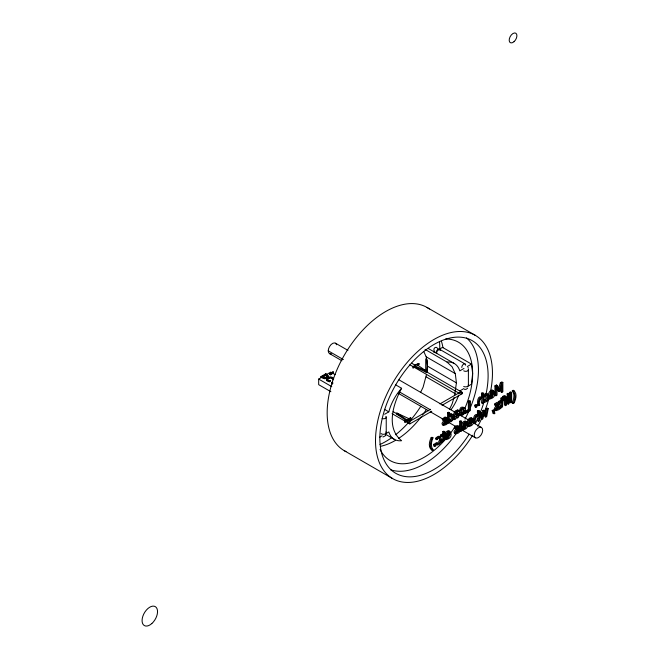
<?xml version="1.0" encoding="UTF-8"?>
<svg xmlns="http://www.w3.org/2000/svg" width="659" height="659" viewBox="0 0 659 659"><rect width="100%" height="100%" fill="white"/><g stroke="black" fill="none" stroke-linecap="round" stroke-linejoin="round"><path stroke-width="0.99" d="M440.27 437.016L439.232 436.167L437.56 436.612L435.896 438.111L435.896 439.092L436.909 439.677L436.909 438.696C442.56 432.09 443.079 445.327 437.008 444.891L435.986 444.306L436.036 443.005C438.952 443.672 440.55 439.067 438.746 437.23M437.008 444.891L437.049 443.589L436.036 443.005M486.696 395.211C487.396 397.336 486.078 400.804 483.426 400.227L483.376 401.537L484.39 402.122C490.461 402.55 489.942 389.312 484.291 395.919L484.291 396.899L483.278 396.314M484.39 402.122L484.439 400.812L483.426 400.227M444.817 435.591C444.15 432.889 448.968 428.152 450.081 432.213M461.555 425.936C461.111 423.473 464.842 418.91 466.696 422.007M467.371 422.576C466.926 420.113 470.658 415.549 472.519 418.646M488.508 394.955C488.064 392.492 491.803 387.929 493.657 391.026M449.084 434.265L449.141 433.663M426.546 374.296L423.119 387.138L420.574 392.451M426.768 372.253L427.427 366.116L426.332 357.153L423.885 351.741M425.047 349.385L447.016 362.071L452.123 366.799L455.328 373.892L456.423 382.854L454.611 395.491M459.447 393.061C459.628 391.347 463.763 392.113 462.223 393.654L442.016 405.318M485.321 413.671L486.21 408.662L487.199 408.086L488.212 408.671L486.737 416.496L485.798 417.032L484.785 416.447L483.912 413.728M488.212 408.671L487.223 409.247L486.161 415.252L484.727 410.689L483.714 410.104L482.874 410.582L481.614 415.936M465.814 424.61L464.669 427.073L461.753 428.268L461.753 429.363L462.775 429.948C473.096 428.152 464.826 414.033 462.569 427.09L461.555 426.497M471.63 421.249L470.485 423.721L467.577 424.915L467.577 426.002L468.59 426.587C478.92 424.8 470.641 410.672 468.384 423.729L467.371 423.144M492.767 393.629L491.63 396.092L488.714 397.286L488.714 398.382L489.728 398.967C500.057 397.171 491.779 383.052 489.522 396.108L488.508 395.515M484.727 410.689L483.887 411.175L482.421 417.411L481.334 412.625L480.32 412.04L479.324 412.616L480.905 418.687L481.927 419.272L482.866 418.729L484.34 412.509L485.798 417.032M441.761 440.327L442.741 439.075L442.782 435.55M440.739 440.92L440.739 441.876L441.752 442.469L441.752 441.505L443.622 440.13L443.795 435.187L441.752 436.373L440.739 435.788L440.739 434.891L442.782 433.713L443.795 434.297L443.795 432.312L442.782 431.727L442.782 433.713M500.964 400.12L500.964 398.143L501.977 398.728L501.977 400.713L500.964 400.12L498.912 401.306L498.912 402.196L499.934 402.781L501.977 401.603L501.936 406.076L499.934 407.913L498.912 407.328L500.791 405.952L500.964 401.965M454.059 397.352L452.123 403.876L449.57 409.19M496.433 387.393L498.105 390.779L499.127 391.372L499.769 390.993L501.853 384.354L501.853 392.352L502.85 391.776L502.85 382.492L501.837 381.899L500.379 382.747L498.657 388.167M498.369 389.074L499.382 389.658L501.392 383.332L502.85 382.492M448.96 434.833L447.543 437.09L445.023 437.93L445.023 439.026L446.036 439.611C456.366 437.815 448.087 423.688 445.838 436.744L444.817 436.159M432.979 437.823C431.406 441.546 430.302 446.415 433.087 449.858L432.222 450.352C427.798 447.791 429.281 441.538 431.101 437.741L431.966 437.238L432.979 437.823L432.115 438.326C430.426 442 429.1 447.041 432.222 450.352M512.2 402.987C513.781 399.23 515.132 394.321 512.323 390.795L513.188 390.293C517.677 392.945 515.906 399.247 514.078 403.077L513.213 403.572L512.2 402.987L513.064 402.492M513.213 403.572C514.794 399.815 516.145 394.914 513.345 391.38L512.323 390.795M395.458 384.732L401.611 388.283C393.308 403.572 385.515 427.823 401.611 440.723A31.13 17.974 -60 0 1 388.81 431.942L385.474 433.861M385.49 435.525L385.779 435.047M448.911 415.252L450.904 413.49L452.263 414.363M467.651 388.085L466.547 389.107L464.554 389.568M446.201 417.353L445.006 417.032L442.337 418.836L442.337 419.923L443.35 420.508C452.338 415.046 440.5 423.786 443.491 425.541L446.382 424.528L447.445 423.597L447.445 422.411L446.423 421.826L443.853 423.894M447.445 422.411C438.4 428.614 449.389 419.783 446.991 417.699L444.24 418.63L443.35 419.421L443.35 420.508M455.88 432.37L458.45 430.302L459.463 430.887C450.426 437.09 461.415 428.259 459.018 426.175L456.267 427.106L455.377 427.897L455.377 428.976L454.364 428.391L454.364 427.304L456.3 425.821L458.005 425.582L458.409 426.67M495.708 409.173L498.739 407.04L499.753 407.624C490.708 413.827 501.705 404.997 499.3 402.913L496.556 403.843L495.667 404.634L495.667 405.722L494.645 405.137L494.645 404.049L496.581 402.567L497.973 402.204L498.649 402.929M435.896 439.092L436.744 438.194M436.909 439.677C441.11 433.597 441.917 444.8 437.049 443.589M484.291 396.899C488.492 390.82 489.308 402.031 484.439 400.812M326.732 379.156L327.721 378.365M444.85 421.035L445.426 420.45M455.377 428.976C464.364 423.515 452.527 432.263 455.509 434.017L458.409 433.004L459.463 432.065L459.463 430.887M495.667 405.722C504.654 400.26 492.817 409 495.799 410.755L498.698 409.741L499.753 408.811L499.753 407.624M416.883 364.625L426.941 371.462L426.941 372.582L414.832 366.923L413.053 367.953L413.053 366.832L415.343 364.765L418.926 363.438L418.926 364.559L417.567 365.35M413.053 367.953L414.775 366.404M404.832 421.043L408.415 419.717L410.714 417.649L410.714 418.77L408.415 420.837L404.832 422.164L404.832 421.043L410.714 417.649M491.499 397.253L492.084 396.734M464.537 428.235L465.122 427.716M385.194 435.896L382.945 436.991M320.933 376.577L325.867 373.727L328.075 375.333L328.594 377.36L324.714 378.801L320.933 377.294L320.933 376.577L325.052 378.068L328.594 376.635M322.127 376.643L325.983 374.419C330.167 376.198 323.824 379.049 322.127 376.643L322.671 377.681M330.9 391.718L318.676 384.667L318.676 379.082L330.76 372.104L335.126 374.625M322.127 377.368L325.983 375.136L327.564 376.577M329.813 373.538L333.281 372.014L333.281 373.093L330.233 374.847L329.813 373.538L333.281 372.014M329.813 374.609L333.281 373.093M327.869 380.754A2.232 1.293 0 0 1 327.375 380.119C327.795 377.904 332.235 377.22 332.82 379.749L333.611 378.571C332.136 376.124 328.091 376.544 326.551 378.719A2.71 1.565 0 0 0 326.51 379.51A3.089 1.779 0 0 0 326.823 379.988L329.335 381.042L330.118 380.589L330.118 381.314L329.335 381.759L326.823 380.713A3.089 1.779 0 0 1 326.444 379.979A2.71 1.565 0 0 1 326.551 379.436M332.82 379.749L333.611 378.571M332.498 384.139L331.551 382.607L332.185 382.245L333.026 383.126M331.551 383.324L332.185 382.245M438.326 349.772L442.502 347.367L471.498 364.106L472.643 373.488L471.498 384.197L468.162 386.125M413.053 366.832L418.926 363.438M384.634 414.256L388.81 411.85A34.284 19.795 -60 0 1 401.611 388.283M463.985 368.447L459.817 370.852A31.723 18.312 -60 0 0 447.016 362.071M467.322 366.519L471.498 364.106M404.832 422.164L406.883 420.986L406.883 419.865L396.825 413.028L396.825 414.149L406.883 420.986M408.926 419.799L410.714 418.77M379.633 437.238L382.138 435.788M459.817 390.944L463.985 388.53M408.061 420.277L409.816 421.29L430.599 409.297M439.948 403.893L459.867 392.393M392.047 413.654L409.816 423.91L431.777 411.232M447.568 412.781L448.557 412.213L449.578 412.798L449.578 416.579C450.616 412.369 455.031 414.635 453.466 418.16A4.712 2.718 -60 0 1 452.675 420.261L450.896 421.842L449.578 421.455L449.578 422.501L448.581 423.078L447.568 422.485L447.568 412.781L448.581 413.374L449.578 412.798M481.482 393.234L482.495 393.818L482.495 397.624L481.482 397.039L481.482 393.234L482.487 392.657L483.5 393.242L483.5 402.946L482.495 403.522L481.482 402.937L481.054 397.665M470.427 401.183L469.356 401.801L469.356 410.046L465.765 412.122L464.752 411.537L468.343 409.461L468.343 401.216L469.414 400.598L470.427 401.183L470.427 410.491L465.765 413.185L464.752 412.6M499.127 391.372L497.026 387.138L497.026 395.136L495.955 395.754L494.942 395.169L494.942 385.877L496.425 385.021L497.446 385.606L499.382 389.658M482.495 393.818L483.5 393.242M494.942 385.877L495.955 386.471L497.446 385.606M490.288 393.596L492.8 392.146L493.813 392.731L490.469 394.667C490.247 393.159 492.281 390.622 493.657 392.121L493.813 392.731M498.105 390.779L498.756 390.408L499.769 390.993M489.522 396.108L493.846 393.612L492.248 397.039L490.23 397.871L488.714 397.286M474.875 405.17L476.012 404.511L477.025 405.096L477.025 406.685L475.889 407.336L474.875 406.751L474.875 405.17L475.889 405.755L477.025 405.096M461.061 414.849L460.089 414.873L458.343 413.366L455.633 414.511L455.83 413.127L456.984 412.064A5.025 2.9 -60 0 1 458.804 411.587L458.804 410.524L457.791 409.939C453.334 410.285 453.145 415.722 453.606 419.033L454.628 419.618L455.633 419.033L455.6 418.111C462.577 419.404 456.102 404.799 464.043 407.451M481.482 397.039C477.33 395.293 477.248 402.871 477.759 405.087L478.772 405.672L479.768 405.104C477.289 399.28 484.406 393.967 482.495 403.522M459.611 421.282L460.6 420.706L461.613 421.29L461.613 430.994L460.625 431.571L459.611 430.986L459.611 421.282L460.625 421.867L461.613 421.29M477.429 410.994L478.442 411.578L478.442 415.384L477.429 414.791L477.429 410.994L478.426 410.417L479.447 411.002L479.447 420.706L478.442 421.282L477.429 420.697L477.001 415.417M505.544 398.654L504.53 398.069L502.891 399.008L503.904 399.593L505.544 398.654L505.494 397.525L503.641 397.987L502.628 397.402L502.628 396.446L504.44 395.532L505.494 396.471M507.166 393.818L508.163 393.25L509.176 393.835L509.176 395.285L508.18 395.861L507.166 395.276L507.166 393.818L508.18 394.411L509.176 393.835M509.638 392.393L510.626 391.825L511.648 392.41L511.648 402.114L510.651 402.69L509.638 402.097L509.638 392.393L510.651 392.986L511.648 392.41M442.782 431.727L443.779 431.151L444.8 431.736L444.8 433.721L445.525 433.301L445.525 434.19L444.8 434.611L444.545 440.047L441.752 442.469M500.964 398.143L501.96 397.566L502.974 398.151L502.974 400.128L503.707 399.708L503.707 400.606L502.974 401.026L502.529 406.875L499.934 408.877L499.934 407.913M478.442 411.578L479.447 411.002M502.628 396.446L503.641 397.031L505.791 396.084L506.54 398.069L507.175 397.707M513.345 391.38L514.201 390.878M443.795 432.312L444.8 431.736M501.977 398.728L502.974 398.151M507.166 396.537L508.163 395.968L509.176 396.553L509.176 403.539L508.18 404.115L507.166 403.522L507.166 396.537L508.18 397.13L509.176 396.553M440.739 435.788L442.098 434.998M440.739 434.891L441.752 435.484L443.795 434.297M479.324 412.616L480.345 413.201L481.334 412.625M498.912 401.306L499.934 401.891L501.977 400.713M507.175 398.596L506.54 398.959L506.54 405.063L505.544 405.639L504.53 405.046L504.53 399.972M446.596 434.24L449.109 432.79L450.122 433.375L446.777 435.302C446.555 433.803 448.59 431.258 449.965 432.757L450.122 433.375M463.326 424.577L465.839 423.127L466.852 423.712L463.508 425.648C463.293 424.141 465.32 421.603 466.696 423.103L466.852 423.712M469.142 421.216L471.655 419.767L472.668 420.351L469.323 422.287C469.109 420.78 471.136 418.243 472.511 419.742L472.668 420.351M445.838 436.744L450.155 434.248L448.557 437.675L446.538 438.515L445.023 437.93M462.569 427.09L466.885 424.594L465.287 428.021L463.277 428.852L461.753 428.268M468.384 423.729L472.701 421.233L471.103 424.66L469.093 425.5L467.577 424.915M433.663 444.38L434.8 443.721L435.813 444.306L435.813 445.896L434.676 446.547L433.663 445.962L433.663 444.38L434.676 444.965L435.813 444.306M492.191 410.623L493.327 409.964L494.349 410.549L494.785 413.358L494.093 413.761L493.08 413.177L492.191 410.623L493.204 411.208L494.349 410.549M509.638 402.097L510.626 401.529M477.429 414.791C473.277 413.045 473.195 420.631 473.706 422.847L474.719 423.432L475.716 422.856C473.236 417.04 480.353 411.727 478.442 421.282M493.08 413.177L493.772 412.773L494.785 413.358M326.09 377.953L326.584 377.698M455.641 413.366L457.717 412.831L458.409 414.239M462.223 393.654L460.295 393.843M455.781 416.941L457.379 415.318L457.264 414.058M328.306 378.068L328.899 377.846M417.139 365.226L418.926 364.559M458.804 410.524C454.348 410.878 454.158 416.307 454.628 419.618M445.023 439.026L446.069 438.828M435.986 444.306L436.859 444.141M495.889 410.186L494.785 410.17C492.734 407.344 497.858 406.059 497.652 403.497M443.581 424.973L442.469 424.956C440.196 422.081 446.258 420.615 445.105 418.094M455.6 433.441L454.496 433.433C452.445 430.599 457.568 429.322 457.371 426.76M460.987 413.77L462.997 411.957L462.989 408.308M330.118 380.589L328.24 380.235A2.232 1.293 0 0 1 327.375 379.395C327.795 377.187 332.235 376.503 332.82 379.032M329.368 381.231L330.118 381.314M449.174 420.285L450.748 419.676A2.727 1.573 -60 0 0 451.366 418.21L451.572 415.615L450.987 414.849M323.165 377.937L323.66 378.118M331.864 377.887L332.433 378.126M426.941 371.462L414.832 365.803L414.832 366.923M396.825 413.028L408.926 418.679M396.825 414.149L400.548 415.887M426.999 307.448L475.328 335.349M500.379 382.747L501.392 383.332M440.006 349.509L465.065 363.982M428.342 348.529L453.829 363.241M501.853 392.352L500.832 391.767L500.832 386.767M502.693 399.123L503.707 399.708M426.167 356.791L455.163 373.538M484.291 395.919L483.278 395.334L484.95 393.835L486.622 393.39L487.652 394.247M500.791 405.952L501.804 406.537M494.645 404.049L495.667 404.634M427.427 366.116L456.423 382.854M411.587 363.167L415.137 365.21M426.661 371.865L462.132 392.344M486.21 408.662L487.223 409.247M409.816 364.757L459.076 393.192M426.167 376.882L455.163 393.629M468.343 401.216L469.356 401.801M482.874 410.582L483.887 411.175M468.343 409.461L469.356 410.046M335.48 343.182L347.952 350.374M398.975 379.839L456.613 413.119M459.274 414.651L469.027 420.285M472.577 422.328L481.441 427.452A5.997 3.468 -60 0 1 479.538 436.744A5.997 3.468 -60 0 1 474.348 433.746A5.997 3.468 -60 0 1 481.441 427.452M328.24 350.827L343.38 359.567M399.486 391.957L430.302 409.75M329.484 353.578L341.947 360.77M398.3 393.308L428.449 410.714M430.22 411.735L455.937 426.579M461.259 429.652L475.444 437.84M442.337 418.836L443.35 419.421M454.364 427.304L455.377 427.897M445.525 433.301L444.512 432.716L444.512 433.606M442.609 439.545L443.622 440.13M393.126 411.661L396.644 413.687M435.896 438.111L436.909 438.696M384.419 409.313L388.81 411.85M431.101 437.741L432.115 438.326M318.676 379.082L331.774 386.644M432.073 449.273L433.087 449.858M385.985 434.528L394.766 439.602M344.295 450.698L392.624 478.599M425.261 371.437L426.941 372.582M326.971 375.078L328.413 376.668M332.498 383.414L331.551 382.607M482.495 397.624C478.343 395.878 478.269 403.456 478.772 405.672M478.442 415.384C474.291 413.63 474.216 421.216 474.719 423.432M492.265 391.141L492.8 392.146M471.119 418.762L471.655 419.767M465.303 422.122L465.839 423.127M448.573 431.777L449.109 432.79M438.029 348.792C435.747 345.061 432.164 349.064 434.726 351.857M333.133 378.62L333.611 379.296M513.188 390.293L513.995 391.339M332.185 382.961L332.556 383.472M494.093 413.761L493.204 411.208M496.425 385.021L497.594 387.451M468.022 367.434L468.252 368.216M480.345 413.201L481.927 419.272M464.249 407.937L464.373 408.555M504.473 396.94L504.53 398.069M510.651 392.986L510.651 402.69M508.18 394.411L508.18 395.861M508.18 397.13L508.18 404.115M505.544 405.639L505.544 399.543L503.904 400.491L503.904 399.593M503.641 397.031L503.641 397.987M499.934 401.891L499.934 402.781M495.955 386.471L495.955 395.754M493.327 409.964L493.327 411.035M489.728 397.879L489.728 398.967M475.889 405.755L475.889 407.336M468.59 425.5L468.59 426.587M468.392 369.74L468.392 385.284M465.765 412.122L465.765 413.185M462.775 428.861L462.775 429.948M460.625 421.867L460.625 431.571M457.791 409.939L457.791 411.002M448.581 413.374L448.581 423.078M446.423 421.826L446.423 423.012M446.036 438.515L446.036 439.611M441.752 435.484L441.752 436.373M434.676 444.965L434.676 446.547M427.172 359.715L427.172 370.943M425.722 358.883L425.722 371.124M409.816 421.29L409.816 423.91M408.415 419.717L408.415 420.837M386.232 417.18L386.232 432.724M332.869 371.775L332.869 372.846M330.233 373.777L330.233 374.847M329.335 381.042L329.335 381.759M325.983 374.419L325.983 375.136M325.867 373.727L325.867 374.444M458.631 395.136A31.302 18.073 -60 0 1 451.316 409.321M445.698 338.998A68.347 39.466 -60 0 1 464.702 408.728M463.911 410.532A68.347 39.466 -60 0 1 461.333 415.903M455.385 426.2A68.347 39.466 -60 0 1 450.855 432.708M448.474 435.772A68.347 39.466 -60 0 1 380.078 449.413M441.415 341.271A68.347 39.466 -60 0 1 442.963 347.787M426.389 409.453A68.347 39.466 -60 0 1 422.444 415.17M421.274 416.743A68.347 39.466 -60 0 1 398.464 438.523M395.318 440.459A68.347 39.466 -60 0 1 380.795 446.267M385.861 431.966A2.735 1.524 -1.6 0 1 384.864 434.075A2.735 1.524 -1.6 0 1 381.124 433.581M385.861 416.356A2.735 1.631 1.6 0 1 385.424 418.317A2.735 1.631 1.6 0 1 382.129 418.514M468.302 384.897A2.735 1.524 -1.6 0 1 467.025 386.635A2.735 1.524 -1.6 0 1 463.722 386.454M468.302 369.32A2.735 1.631 1.6 0 1 467.025 371.132A2.735 1.631 1.6 0 1 463.722 370.811M436.291 353.265A2.735 1.647 -62.3 0 1 437.321 349.913A2.735 1.647 -62.3 0 1 439.775 349.484M439.99 349.921A2.735 1.647 -62.3 0 1 440.072 350.473M436.711 353.504A2.735 1.524 -58.4 0 1 438.153 350.02A2.735 1.524 -58.4 0 1 440.476 350.209M461.802 367.491A2.735 1.631 -61.6 0 1 463.681 364.106A2.735 1.631 -61.6 0 1 465.674 365.259M433.919 352.376A2.735 1.647 2.3 0 1 434.017 351.955M331.386 353.743A5.997 3.468 -60 0 1 329.484 346.642A5.997 3.468 -60 0 1 336.584 344.748M345.983 451.596A82.704 47.753 -60 0 1 344.715 354.476A82.704 47.753 -60 0 1 429.413 309.013M439.479 341.469A76.551 44.194 -60 0 1 439.751 349.748M420.813 406.29A76.551 44.194 -60 0 1 395.606 434.759M391.462 437.856A76.551 44.194 -60 0 1 379.996 444.495M472.684 435.245A82.704 47.753 -60 0 1 380.004 464.125A82.704 47.753 -60 0 1 430.088 341.848A82.704 47.753 -60 0 1 490.469 391.841M489.604 395.713A82.704 47.753 -60 0 1 484.62 411.496M481.894 418.037A82.704 47.753 -60 0 1 477.816 426.365M469.142 434.19A76.551 44.194 -60 0 1 382.08 454.702A76.551 44.194 -60 0 1 441.036 340.934A76.551 44.194 -60 0 1 480.139 412.971M477.775 418.424A76.551 44.194 -60 0 1 475.131 423.819M466.523 337.894A76.551 44.194 -60 0 1 470.468 407.394M468.928 411.027A76.551 44.194 -60 0 1 464.999 419.132M459.48 428.614A76.551 44.194 -60 0 1 390.425 469.702M452.585 416.2L452.379 418.794A2.727 1.573 -60 0 1 451.769 420.261C447.963 423.482 449.842 412.377 452.585 416.2M460.081 412.204C459.035 417.921 465.954 414.519 465.394 410.697C466.44 405.013 459.488 408.382 460.081 412.204M464.381 410.499C460.435 422.864 460.361 402.509 464.381 410.499M458.499 415.285C455.822 421.958 454.249 411.784 458.499 415.285M514.053 41.665A5.47 3.155 -60 0 0 515.791 33.197A5.47 3.155 -60 0 0 509.316 38.93A5.47 3.155 -60 0 0 514.053 41.665M151.817 623.554A10.939 6.31 -60 0 0 155.277 606.618A10.939 6.31 -60 0 0 142.344 618.084A10.939 6.31 -60 0 0 151.817 623.554"/></g></svg>
